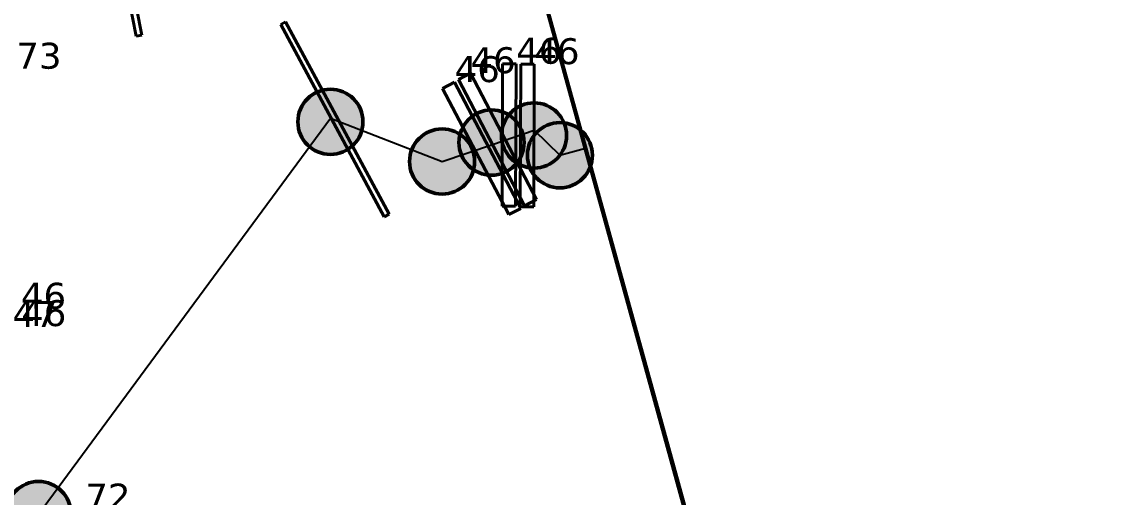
# Model space of a CAD drawing. Header units: millimetres. Extents: x -243740 to 150609, y -473655 to -165121.
# Drawn here: x 16483 to 24089, y -362383 to -359084 of the extents above; entities that cross this region are included whole.
import ezdxf

# ---------------------------------------------------------------- set-up
doc = ezdxf.new("R2010")
doc.units = ezdxf.units.MM
doc.linetypes.add('Штрих', pattern=[6.35, 3.175, -3.175])
for name, color, linetype in [('_HMI', 6, 'Continuous'), ('_Гр.ЩД-1C.10.4.I10.1', 6, 'Continuous'), ('_Гр.ЩД-1C.10.4.I7.6', 6, 'Continuous'), ('_Гр.ЩД-1C.10.4.I8.5', 6, 'Continuous'), ('_Гр.ЩД-1C.10.4.I9.2', 6, 'Continuous'), ('_Гр.ЩД-1C.10.4.I9.3', 6, 'Continuous'), ('_Гр.ЩД-1C.10.4.I9.6', 6, 'Continuous'), ('Вставка', 252, 'Continuous')]:
    doc.layers.add(name, color=color, linetype=linetype)
for name, color, linetype, lineweight in [('_освещение_dali', 3, 'Continuous', 50), ('A-ANNO-DIMS', 7, 'Continuous', 9), ('DLX_LUM 12', 5, 'Continuous', 40), ('DLX_LUM 17', 5, 'Continuous', 40), ('DLX_LUM 3', 5, 'Continuous', 40), ('АР_монолит', 252, 'Continuous', 50), ('ПК', 252, 'Continuous', 30)]:
    doc.layers.add(name, color=color, linetype=linetype, lineweight=lineweight)
doc.styles.add('GOST 2.304', font='')
doc.styles.add('TableTextStyle', font='')
doc.styles.get('GOST 2.304').set_extended_font_data('GOST Common')
doc.styles.get('TableTextStyle').set_extended_font_data('VERDANA.TTF')
doc.linetypes.add('Truba', pattern='A,3e-05,[4,MSH_7,S=1,R=0,X=0,Y=0],-3.022072', length=3.022102)
doc.dimstyles.new('М-200', dxfattribs={"dimtxt": 400, "dimasz": 160, "dimexe": 200, "dimexo": 400, "dimgap": 50, "dimtad": 1, "dimdec": 0, "dimzin": 0, "dimdsep": 46, "dimtxsty": 'GOST 2.304', "dimblk": 'ARCHTICK', "dimcen": 180, "dimdle": 200, "dimadec": 0, "dimazin": 0, "dimtfac": 1, "dimtdec": 0, "dimtmove": 1, "dimatfit": 0, "dimfxl": 1, "dimtolj": 1, "dimtzin": 0, "dimarcsym": 0})

# ---------------------------------------------------------------- blocks, each defined once
blk = doc.blocks.new('_ArchTick')
at = {"color": 0, "linetype": 'ByBlock', "const_width": 0.15}
blk.add_lwpolyline([(-0.5, -0.5), (0.5, 0.5)], dxfattribs=at)
blk = doc.blocks.new('*D46')
at = {"layer": 'A-ANNO-DIMS', "color": 0, "lineweight": -2, "transparency": 16777216}
blk.add_arc((-165703.8, -113309.3), 107894.2, 269.999998, 325.999999, dxfattribs=at)
at = {"layer": 'Defpoints', "color": 0, "lineweight": 30, "transparency": 16777216}
for p in [(-165703.8, -113309.3), (-165703.8, -113309.3), (-75741.3, -173989.8), (-131171, -215527.9), (-165703.8, -221903.3)]:
    blk.add_point(p, dxfattribs=at)
at = {"layer": 'A-ANNO-DIMS', "color": 0, "lineweight": -2, "transparency": 16777216, "xscale": 160, "yscale": 160, "zscale": 160}
for p, rotation in [((-76255.4, -173643), 55.99999895826774), ((-165703.8, -221203.5), 179.9999981265246)]:
    blk.add_blockref('_ArchTick', p, dxfattribs=dict(at, rotation=rotation))
at = {"layer": 'A-ANNO-DIMS', "color": 0, "transparency": 16777216, "insert": (-114299.5, -207822), "char_height": 400, "attachment_point": 5, "rotation": 28.54122, "style": 'GOST 2.304'}
blk.add_mtext('\\A1;56,0%%D', dxfattribs=at)
blk = doc.blocks.new('A$Caabd1818')
at = {"layer": 'DLX_LUM 12'}
for points in [[(14313.8, 38419.9, 0), (14347.3, 38437.9, 0)], [(14347.3, 38437.9, 0), (14313.8, 38419.9, 0)], [(14347.3, 38437.9, 0), (14313.8, 38419.9, 0)], [(14313.8, 38419.9, 0), (14347.3, 38437.9, 0)], [(15032.6, 37085.1, 0), (14313.8, 38419.9, 0)], [(14313.8, 38419.9, 0), (14313.8, 38419.9, 0)], [(14313.8, 38419.9, 0), (15032.6, 37085.1, 0)], [(14313.8, 38419.9, 0), (14313.8, 38419.9, 0)], [(14313.8, 38419.9, 0), (15032.6, 37085.1, 0)], [(15032.6, 37085.1, 0), (14313.8, 38419.9, 0)], [(14347.3, 38437.9, 0), (14347.3, 38437.9, 0)], [(14347.3, 38437.9, 0), (15066.1, 37103.1, 0)], [(15066.1, 37103.1, 0), (14347.3, 38437.9, 0)], [(14347.3, 38437.9, 0), (14347.3, 38437.9, 0)], [(15066.1, 37103.1, 0), (14347.3, 38437.9, 0)], [(14347.3, 38437.9, 0), (15066.1, 37103.1, 0)], [(15066.1, 37103.1, 0), (15032.6, 37085.1, 0)], [(15032.6, 37085.1, 0), (15066.1, 37103.1, 0)], [(15032.6, 37085.1, 0), (15066.1, 37103.1, 0)], [(15066.1, 37103.1, 0), (15032.6, 37085.1, 0)], [(15032.6, 37085.1, 0), (15032.6, 37085.1, 0)], [(15032.6, 37085.1, 0), (15032.6, 37085.1, 0)], [(15066.1, 37103.1, 0), (15066.1, 37103.1, 0)], [(15066.1, 37103.1, 0), (15066.1, 37103.1, 0)]]:
    blk.add_polyline3d(points, dxfattribs=at)
at = {"layer": 'DLX_LUM 17'}
for points in [[(13309.3, 38338.5, 0), (12900.1, 40414.6, 0)], [(12900.1, 40414.6, 0), (13309.3, 38338.5, 0)], [(12900.1, 40414.6, 0), (13309.3, 38338.5, 0)], [(13309.3, 38338.5, 0), (12900.1, 40414.6, 0)], [(12937.3, 40422, 0), (13346.6, 38345.9, 0)], [(13346.6, 38345.9, 0), (12937.3, 40422, 0)], [(13346.6, 38345.9, 0), (12937.3, 40422, 0)], [(12937.3, 40422, 0), (13346.6, 38345.9, 0)], [(13346.6, 38345.9, 0), (13309.3, 38338.5, 0)], [(13309.3, 38338.5, 0), (13346.6, 38345.9, 0)], [(13309.3, 38338.5, 0), (13346.6, 38345.9, 0)], [(13346.6, 38345.9, 0), (13309.3, 38338.5, 0)], [(13309.3, 38338.5, 0), (13309.3, 38338.5, 0)], [(13309.3, 38338.5, 0), (13309.3, 38338.5, 0)], [(13346.6, 38345.9, 0), (13346.6, 38345.9, 0)], [(13346.6, 38345.9, 0), (13346.6, 38345.9, 0)]]:
    blk.add_polyline3d(points, dxfattribs=at)
at = {"layer": 'DLX_LUM 3'}
for points in [[(15851.2, 37158, 0), (15855.4, 38148, 0)], [(15855.4, 38148, 0), (15851.2, 37158, 0)], [(15855.4, 38148, 0), (15851.2, 37158, 0)], [(15851.2, 37158, 0), (15855.4, 38148, 0)], [(15855.4, 38148, 0), (15855.4, 38148, 0)], [(15855.4, 38148, 0), (15949.4, 38147.6, 0)], [(15949.4, 38147.6, 0), (15855.4, 38148, 0)], [(15855.4, 38148, 0), (15855.4, 38148, 0)], [(15949.4, 38147.6, 0), (15855.4, 38148, 0)], [(15855.4, 38148, 0), (15949.4, 38147.6, 0)], [(15949.4, 38147.6, 0), (15945.2, 37157.6, 0)], [(15945.2, 37157.6, 0), (15949.4, 38147.6, 0)], [(15945.2, 37157.6, 0), (15949.4, 38147.6, 0)], [(15949.4, 38147.6, 0), (15945.2, 37157.6, 0)], [(15949.4, 38147.6, 0), (15949.4, 38147.6, 0)], [(15949.4, 38147.6, 0), (15949.4, 38147.6, 0)], [(15977.6, 37155.1, 0), (15981.8, 38145.1, 0)], [(15981.8, 38145.1, 0), (15977.6, 37155.1, 0)], [(15981.8, 38145.1, 0), (15977.6, 37155.1, 0)], [(15977.6, 37155.1, 0), (15981.8, 38145.1, 0)], [(15981.8, 38145.1, 0), (15981.8, 38145.1, 0)], [(15981.8, 38145.1, 0), (16075.8, 38144.7, 0)], [(16075.8, 38144.7, 0), (15981.8, 38145.1, 0)], [(15981.8, 38145.1, 0), (15981.8, 38145.1, 0)], [(16075.8, 38144.7, 0), (15981.8, 38145.1, 0)], [(15981.8, 38145.1, 0), (16075.8, 38144.7, 0)], [(16075.8, 38144.7, 0), (16071.6, 37154.7, 0)], [(16071.6, 37154.7, 0), (16075.8, 38144.7, 0)], [(16071.6, 37154.7, 0), (16075.8, 38144.7, 0)], [(16075.8, 38144.7, 0), (16071.6, 37154.7, 0)], [(16075.8, 38144.7, 0), (16075.8, 38144.7, 0)], [(16075.8, 38144.7, 0), (16075.8, 38144.7, 0)], [(15548.5, 38038.6, 0), (15631.7, 38082.2, 0)], [(15631.7, 38082.2, 0), (15548.5, 38038.6, 0)], [(15631.7, 38082.2, 0), (15548.5, 38038.6, 0)], [(15548.5, 38038.6, 0), (15631.7, 38082.2, 0)], [(16007.9, 37161.6, 0), (15548.5, 38038.6, 0)], [(15548.5, 38038.6, 0), (15548.5, 38038.6, 0)], [(15548.5, 38038.6, 0), (16007.9, 37161.6, 0)], [(15548.5, 38038.6, 0), (15548.5, 38038.6, 0)], [(15548.5, 38038.6, 0), (16007.9, 37161.6, 0)], [(16007.9, 37161.6, 0), (15548.5, 38038.6, 0)], [(15631.7, 38082.2, 0), (15631.7, 38082.2, 0)], [(15631.7, 38082.2, 0), (16091.1, 37205.2, 0)], [(16091.1, 37205.2, 0), (15631.7, 38082.2, 0)], [(15631.7, 38082.2, 0), (15631.7, 38082.2, 0)], [(16091.1, 37205.2, 0), (15631.7, 38082.2, 0)], [(15631.7, 38082.2, 0), (16091.1, 37205.2, 0)], [(15438.6, 37976.6, 0), (15521.9, 38020.2, 0)], [(15521.9, 38020.2, 0), (15438.6, 37976.6, 0)], [(15521.9, 38020.2, 0), (15438.6, 37976.6, 0)], [(15438.6, 37976.6, 0), (15521.9, 38020.2, 0)], [(15898, 37099.7, 0), (15438.6, 37976.6, 0)], [(15438.6, 37976.6, 0), (15438.6, 37976.6, 0)], [(15438.6, 37976.6, 0), (15898, 37099.7, 0)], [(15438.6, 37976.6, 0), (15438.6, 37976.6, 0)], [(15438.6, 37976.6, 0), (15898, 37099.7, 0)], [(15898, 37099.7, 0), (15438.6, 37976.6, 0)], [(15521.9, 38020.2, 0), (15521.9, 38020.2, 0)], [(15521.9, 38020.2, 0), (15981.3, 37143.3, 0)], [(15981.3, 37143.3, 0), (15521.9, 38020.2, 0)], [(15521.9, 38020.2, 0), (15521.9, 38020.2, 0)], [(15981.3, 37143.3, 0), (15521.9, 38020.2, 0)], [(15521.9, 38020.2, 0), (15981.3, 37143.3, 0)], [(16091.1, 37205.2, 0), (16007.9, 37161.6, 0)], [(16007.9, 37161.6, 0), (16091.1, 37205.2, 0)], [(16007.9, 37161.6, 0), (16091.1, 37205.2, 0)], [(16091.1, 37205.2, 0), (16007.9, 37161.6, 0)], [(16091.1, 37205.2, 0), (16091.1, 37205.2, 0)], [(16091.1, 37205.2, 0), (16091.1, 37205.2, 0)], [(15851.2, 37158, 0), (15851.2, 37158, 0)], [(15945.2, 37157.6, 0), (15851.2, 37158, 0)], [(15851.2, 37158, 0), (15851.2, 37158, 0)], [(15851.2, 37158, 0), (15945.2, 37157.6, 0)], [(15851.2, 37158, 0), (15945.2, 37157.6, 0)], [(15945.2, 37157.6, 0), (15851.2, 37158, 0)], [(15981.3, 37143.3, 0), (15898, 37099.7, 0)], [(15898, 37099.7, 0), (15981.3, 37143.3, 0)], [(15898, 37099.7, 0), (15981.3, 37143.3, 0)], [(15981.3, 37143.3, 0), (15898, 37099.7, 0)], [(15945.2, 37157.6, 0), (15945.2, 37157.6, 0)], [(15945.2, 37157.6, 0), (15945.2, 37157.6, 0)], [(15977.6, 37155.1, 0), (15977.6, 37155.1, 0)], [(16071.6, 37154.7, 0), (15977.6, 37155.1, 0)], [(15977.6, 37155.1, 0), (15977.6, 37155.1, 0)], [(15977.6, 37155.1, 0), (16071.6, 37154.7, 0)], [(15977.6, 37155.1, 0), (16071.6, 37154.7, 0)], [(16071.6, 37154.7, 0), (15977.6, 37155.1, 0)], [(15981.3, 37143.3, 0), (15981.3, 37143.3, 0)], [(15981.3, 37143.3, 0), (15981.3, 37143.3, 0)], [(16007.9, 37161.6, 0), (16007.9, 37161.6, 0)], [(16007.9, 37161.6, 0), (16007.9, 37161.6, 0)], [(16071.6, 37154.7, 0), (16071.6, 37154.7, 0)], [(16071.6, 37154.7, 0), (16071.6, 37154.7, 0)], [(15898, 37099.7, 0), (15898, 37099.7, 0)], [(15898, 37099.7, 0), (15898, 37099.7, 0)]]:
    blk.add_polyline3d(points, dxfattribs=at)
blk = doc.blocks.new('A$Cab2378fa')
at = {"lineweight": 25, "true_color": 0xfff5f5}
h = blk.add_hatch(color=7, dxfattribs=at)
h.dxf.hatch_style = 1
h.paths.add_polyline_path([(0, 0), (-141.6, -170.3, 0.174923), (3, -222.4, 0.197808), (162.3, -156.8)])
h.paths.add_polyline_path([(-163.2, 157.6), (0, 0), (147.8, 177.8, 0.175398), (3, 230.2, 0.209014)])
at = {"lineweight": 25}
h = blk.add_hatch(color=0, dxfattribs=at)
h.paths.add_polyline_path([(162.3, -156.8, 0.442338), (147.8, 177.8), (0, 0)])
h.paths.add_polyline_path([(-141.6, -170.3), (0, 0), (-163.2, 157.6, 0.430096)])
blk.add_circle((3, 3.9), 226.3)
blk = doc.blocks.new('Оси200')
at = {"layer": 'A-ANNO-DIMS'}
dim = blk.add_angular_dim_2l(base=(-131171, -215527.9), line1=((-165703.8, -113309.3), (-75741.3, -173989.8)), line2=((-165703.8, -113309.3), (-165703.8, -221903.3)), text='56,0%%D', dimstyle='М-200', override={"dimadec": 2, "dimtmove": 2}, dxfattribs=at)
dim.commit()
dim.dimension.update_dxf_attribs({"geometry": '*D46', "text_midpoint": (-114299.5, -207822), "dimtype": 130})
blk = doc.blocks.new('A$C010e0e93')
at = {"layer": 'A-ANNO-DIMS'}
blk.add_blockref('Оси200', (404603.7, 213803.6), dxfattribs=at)

msp = doc.modelspace()

# ---------------------------------------------------------------- block references
at = {"layer": 'Вставка', "linetype": 'Truba', "lineweight": 30, "ltscale": 100}
msp.add_blockref('A$C010e0e93', (-234640, -397437.2), dxfattribs=at)

# ---------------------------------------------------------------- next in the draw order: linework, layer by layer
at = {"layer": '_HMI', "ltscale": 100}
for points in [[(9098.7, -331149.3), (12250.9, -330438.3), (28523.4, -389441.5)], [(9449.4, -345146.6), (16018.6, -344104.3), (28517.8, -389435.3)]]:
    msp.add_lwpolyline(points, dxfattribs=at)
at = {"layer": '_Гр.ЩД-1C.10.4.I10.1', "ltscale": 100}
msp.add_lwpolyline([(28523.4, -389381.8), (8163.4, -315632.4)], dxfattribs=at)
at = {"layer": '_Гр.ЩД-1C.10.4.I7.6', "ltscale": 100}
msp.add_lwpolyline([(16599.3, -362501), (18627.9, -359751.3), (19404, -360053.2), (19754.3, -359933.9), (20044.4, -359835.1), (20223.1, -360009.6), (20401.1, -359960.5), (28508, -389445.1)], dxfattribs=at)
at = {"layer": '_Гр.ЩД-1C.10.4.I8.5', "ltscale": 100}
msp.add_lwpolyline([(17830.3, -350648.4), (28503.5, -389381.8)], dxfattribs=at)
at = {"layer": '_Гр.ЩД-1C.10.4.I9.2', "ltscale": 100}
msp.add_lwpolyline([(13779.4, -338265), (13985.9, -339988.5), (16020.6, -339196.2), (14696.3, -342192.6), (15435.3, -341988.9), (28543.9, -389381.8)], dxfattribs=at)
at = {"layer": '_Гр.ЩД-1C.10.4.I9.3', "ltscale": 100}
msp.add_lwpolyline([(13422.1, -334687.7), (28503.5, -389381.8)], dxfattribs=at)
at = {"layer": '_Гр.ЩД-1C.10.4.I9.6', "ltscale": 100}
msp.add_lwpolyline([(11373.7, -327260.7), (28523.4, -389441.5)], dxfattribs=at)

# ---------------------------------------------------------------- next in the draw order: block references
at = {"layer": '_освещение_dali', "color": 5, "ltscale": 100}
for p in [(18624.9, -359781.3), (20040.4, -359876), (19744.9, -359925.6), (19401.1, -360057.1), (20220.2, -360013.5), (16596.3, -362504.9)]:
    msp.add_blockref('A$Cab2378fa', p, dxfattribs=at)
at = {"layer": 'Defpoints', "linetype": 'Truba', "ltscale": 100}
msp.add_blockref('A$Caabd1818', (3969.7, -397521.8), dxfattribs=at)

# ---------------------------------------------------------------- next in the draw order: texts
at = {"layer": '_освещение_dali', "color": 143, "true_color": 0x77b4be, "style": 'TableTextStyle'}
for s, p in [('73', (16444.5, -359408.7)), ('46', (19919.1, -359374.2)), ('46', (20045.5, -359377.1)), ('46', (19601.4, -359439.6)), ('46', (19491.5, -359501.6)), ('46', (16476.8, -361075)), ('47', (16418, -361202.4)), ('46', (16478.1, -361195.6)), ('72', (16924.7, -362469.5))]:
    msp.add_text(s, height=180, dxfattribs=at).set_placement(p)

doc.saveas('drawing.dxf')
